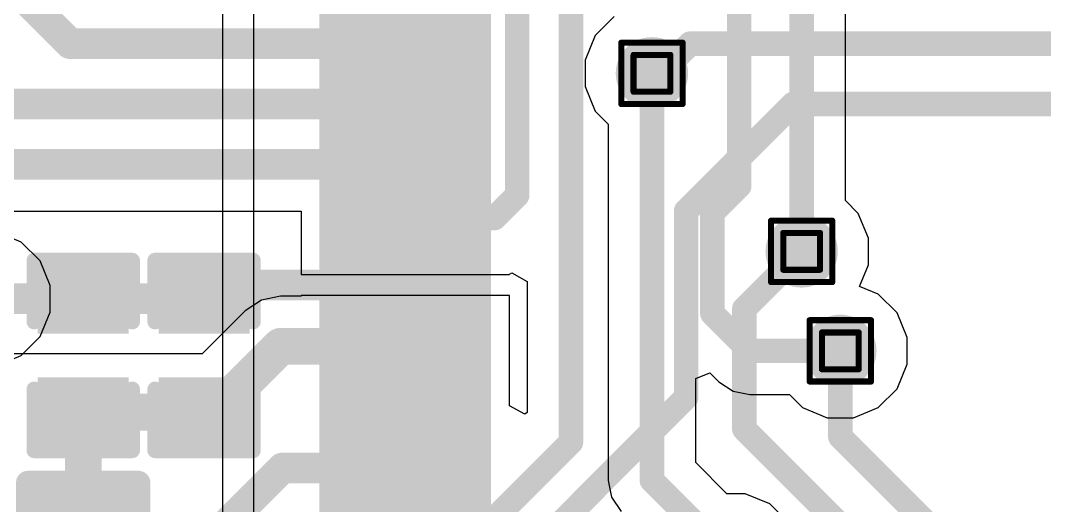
# Model space of a CAD drawing. Header units: inches. Extents: x 0 to 355, y -10 to 78.
# Drawn here: x 32.16 to 40.64, y 16.68 to 20.7 of the extents above; entities that cross this region are included whole.
import ezdxf

# ---------------------------------------------------------------- set-up
doc = ezdxf.new("R2010")
doc.units = ezdxf.units.IN
for name, color, linetype in [('Bottom Layer', 5, 'Continuous'), ('Drill Drawing', 1, 'Continuous'), ('Top Layer', 1, 'Continuous'), ('Top Overlay', 2, 'Continuous'), ('Top Paste', 8, 'Continuous'), ('Top Solder', 216, 'Continuous'), ('Via Holes', 16, 'Continuous')]:
    doc.layers.add(name, color=color, linetype=linetype)

# ---------------------------------------------------------------- blocks, each defined once
blk = doc.blocks.new('IND_0402_10')
at = {"layer": 'Top Layer'}
for points in [[(-0.55, 0.3), (-0.15, 0.3), (-0.15, -0.3), (-0.55, -0.3)], [(0.15, 0.3), (0.55, 0.3), (0.55, -0.3), (0.15, -0.3)]]:
    blk.add_hatch(color=1, dxfattribs=at).paths.add_polyline_path(points)
at = {"layer": 'Top Paste'}
for points in [[(-0.55, 0.3), (-0.15, 0.3), (-0.15, -0.3), (-0.55, -0.3)], [(0.15, 0.3), (0.55, 0.3), (0.55, -0.3), (0.15, -0.3)]]:
    blk.add_hatch(color=8, dxfattribs=at).paths.add_polyline_path(points)
at = {"layer": 'Top Solder'}
for points in [[(-0.6516, 0.4016), (-0.0484, 0.4016), (-0.0484, -0.4016), (-0.6516, -0.4016)], [(0.0484, 0.4016), (0.6516, 0.4016), (0.6516, -0.4016), (0.0484, -0.4016)]]:
    blk.add_hatch(color=216, dxfattribs=at).paths.add_polyline_path(points)
at = {"layer": 'Top Overlay', "const_width": 0.2}
for points in [[(-0.7112, 0.4572), (-0.3048, 0.4572)], [(-0.7112, 0.4572), (-0.7112, -0.4572)], [(-0.3048, 0.4572), (0.7112, 0.4572)], [(0.7112, 0.4572), (0.7112, -0.4572)], [(-0.7112, -0.4572), (-0.3048, -0.4572)], [(-0.3048, -0.4572), (0.7112, -0.4572)]]:
    blk.add_lwpolyline(points, dxfattribs=at)
at = {"layer": 'Top Overlay', "const_width": 0.1}
for points in [[(-0.7612, 0.4572, 1), (-0.6612, 0.4572, 1)], [(-0.7612, 0.4572, 1), (-0.6612, 0.4572, 1)], [(-0.3548, 0.4572, 1), (-0.2548, 0.4572, 1)], [(-0.3548, 0.4572, 1), (-0.2548, 0.4572, 1)], [(0.6612, 0.4572, 1), (0.7612, 0.4572, 1)], [(0.6612, 0.4572, 1), (0.7612, 0.4572, 1)], [(-0.7612, -0.4572, 1), (-0.6612, -0.4572, 1)], [(-0.7612, -0.4572, 1), (-0.6612, -0.4572, 1)], [(-0.3548, -0.4572, 1), (-0.2548, -0.4572, 1)], [(-0.3548, -0.4572, 1), (-0.2548, -0.4572, 1)], [(0.6612, -0.4572, 1), (0.7612, -0.4572, 1)], [(0.6612, -0.4572, 1), (0.7612, -0.4572, 1)]]:
    blk.add_lwpolyline(points, format="xyb", close=True, dxfattribs=at)
blk = doc.blocks.new('48_LQFP__7_7___19')
at = {"layer": 'Top Layer'}
for points in [[(-3.64, 1.41), (-3.64, 1.09), (-4.86, 1.09), (-4.86, 1.41)], [(-3.64, 0.91), (-3.64, 0.59), (-4.86, 0.59), (-4.86, 0.91)], [(-3.64, 0.41), (-3.64, 0.09), (-4.86, 0.09), (-4.86, 0.41)], [(-3.64, -0.09), (-3.64, -0.41), (-4.86, -0.41), (-4.86, -0.09)], [(-3.64, -0.59), (-3.64, -0.91), (-4.86, -0.91), (-4.86, -0.59)], [(-3.64, -1.09), (-3.64, -1.41), (-4.86, -1.41), (-4.86, -1.09)], [(-3.64, -1.59), (-3.64, -1.91), (-4.86, -1.91), (-4.86, -1.59)], [(-3.64, -2.09), (-3.64, -2.41), (-4.86, -2.41), (-4.86, -2.09)]]:
    blk.add_hatch(color=1, dxfattribs=at).paths.add_polyline_path(points)
at = {"layer": 'Top Paste'}
for points in [[(-3.64, 1.41), (-3.64, 1.09), (-4.86, 1.09), (-4.86, 1.41)], [(-3.64, 0.91), (-3.64, 0.59), (-4.86, 0.59), (-4.86, 0.91)], [(-3.64, 0.41), (-3.64, 0.09), (-4.86, 0.09), (-4.86, 0.41)], [(-3.64, -0.09), (-3.64, -0.41), (-4.86, -0.41), (-4.86, -0.09)], [(-3.64, -0.59), (-3.64, -0.91), (-4.86, -0.91), (-4.86, -0.59)], [(-3.64, -1.09), (-3.64, -1.41), (-4.86, -1.41), (-4.86, -1.09)], [(-3.64, -1.59), (-3.64, -1.91), (-4.86, -1.91), (-4.86, -1.59)], [(-3.64, -2.09), (-3.64, -2.41), (-4.86, -2.41), (-4.86, -2.09)]]:
    blk.add_hatch(color=8, dxfattribs=at).paths.add_polyline_path(points)
at = {"layer": 'Top Solder'}
for points in [[(-3.5384, 1.5116), (-3.5384, 0.9884), (-4.9616, 0.9884), (-4.9616, 1.5116)], [(-3.5384, 1.0116), (-3.5384, 0.4884), (-4.9616, 0.4884), (-4.9616, 1.0116)], [(-3.5384, 0.5116), (-3.5384, -0.0116), (-4.9616, -0.0116), (-4.9616, 0.5116)], [(-3.5384, 0.0116), (-3.5384, -0.5116), (-4.9616, -0.5116), (-4.9616, 0.0116)], [(-3.5384, -0.4884), (-3.5384, -1.0116), (-4.9616, -1.0116), (-4.9616, -0.4884)], [(-3.5384, -0.9884), (-3.5384, -1.5116), (-4.9616, -1.5116), (-4.9616, -0.9884)], [(-3.5384, -1.4884), (-3.5384, -2.0116), (-4.9616, -2.0116), (-4.9616, -1.4884)], [(-3.5384, -1.9884), (-3.5384, -2.5116), (-4.9616, -2.5116), (-4.9616, -1.9884)], [(-3.5384, -2.4884), (-3.5384, -3.0116), (-4.9616, -3.0116), (-4.9616, -2.4884)]]:
    blk.add_hatch(color=216, dxfattribs=at).paths.add_polyline_path(points)
blk = doc.blocks.new('C___0402_94')
at = {"layer": 'Top Layer'}
for points in [[(-0.6985, -0.3175), (-0.6985, 0.3175), (-0.2413, 0.3175), (-0.2413, -0.3175)], [(0.2413, -0.3175), (0.2413, 0.3175), (0.6985, 0.3175), (0.6985, -0.3175)]]:
    blk.add_hatch(color=1, dxfattribs=at).paths.add_polyline_path(points)
at = {"layer": 'Top Paste'}
for points in [[(-0.6985, -0.3175), (-0.6985, 0.3175), (-0.2413, 0.3175), (-0.2413, -0.3175)], [(0.2413, -0.3175), (0.2413, 0.3175), (0.6985, 0.3175), (0.6985, -0.3175)]]:
    blk.add_hatch(color=8, dxfattribs=at).paths.add_polyline_path(points)
at = {"layer": 'Top Solder'}
for points in [[(-0.7585, -0.3775), (-0.7585, 0.3775), (-0.1813, 0.3775), (-0.1813, -0.3775)], [(0.1813, -0.3775), (0.1813, 0.3775), (0.7585, 0.3775), (0.7585, -0.3775)]]:
    blk.add_hatch(color=216, dxfattribs=at).paths.add_polyline_path(points)
at = {"layer": 'Top Overlay', "const_width": 0.127}
for points in [[(-0.7874, 0.4064), (-0.2794, 0.4064)], [(-0.7874, 0.4064), (-0.7874, -0.4064)], [(0.2794, 0.4064), (0.7874, 0.4064)], [(0.7874, 0.4064), (0.7874, -0.4064)], [(-0.7874, -0.4064), (-0.2794, -0.4064)], [(0.2794, -0.4064), (0.7874, -0.4064)]]:
    blk.add_lwpolyline(points, dxfattribs=at)
at = {"layer": 'Top Overlay', "const_width": 0.0635}
for points in [[(-0.8191, 0.4064, 1), (-0.7556, 0.4064, 1)], [(-0.8191, 0.4064, 1), (-0.7556, 0.4064, 1)], [(-0.3111, 0.4064, 1), (-0.2477, 0.4064, 1)], [(0.2477, 0.4064, 1), (0.3111, 0.4064, 1)], [(0.7556, 0.4064, 1), (0.8191, 0.4064, 1)], [(0.7556, 0.4064, 1), (0.8191, 0.4064, 1)], [(-0.8191, -0.4064, 1), (-0.7556, -0.4064, 1)], [(-0.8191, -0.4064, 1), (-0.7556, -0.4064, 1)], [(-0.3111, -0.4064, 1), (-0.2477, -0.4064, 1)], [(0.2477, -0.4064, 1), (0.3111, -0.4064, 1)], [(0.7556, -0.4064, 1), (0.8191, -0.4064, 1)], [(0.7556, -0.4064, 1), (0.8191, -0.4064, 1)]]:
    blk.add_lwpolyline(points, format="xyb", close=True, dxfattribs=at)
blk = doc.blocks.new('C___0402_95')
at = {"layer": 'Top Layer'}
for points in [[(-0.6985, -0.3175), (-0.6985, 0.3175), (-0.2413, 0.3175), (-0.2413, -0.3175)], [(0.2413, -0.3175), (0.2413, 0.3175), (0.6985, 0.3175), (0.6985, -0.3175)]]:
    blk.add_hatch(color=1, dxfattribs=at).paths.add_polyline_path(points)
at = {"layer": 'Top Paste'}
for points in [[(-0.6985, -0.3175), (-0.6985, 0.3175), (-0.2413, 0.3175), (-0.2413, -0.3175)], [(0.2413, -0.3175), (0.2413, 0.3175), (0.6985, 0.3175), (0.6985, -0.3175)]]:
    blk.add_hatch(color=8, dxfattribs=at).paths.add_polyline_path(points)
at = {"layer": 'Top Solder'}
for points in [[(-0.7585, -0.3775), (-0.7585, 0.3775), (-0.1813, 0.3775), (-0.1813, -0.3775)], [(0.1813, -0.3775), (0.1813, 0.3775), (0.7585, 0.3775), (0.7585, -0.3775)]]:
    blk.add_hatch(color=216, dxfattribs=at).paths.add_polyline_path(points)
at = {"layer": 'Top Overlay', "const_width": 0.127}
for points in [[(-0.7874, -0.4064), (-0.7874, 0.4064)], [(-0.2794, 0.4064), (-0.7874, 0.4064)], [(0.7874, 0.4064), (0.2794, 0.4064)], [(0.7874, -0.4064), (0.7874, 0.4064)], [(-0.2794, -0.4064), (-0.7874, -0.4064)], [(0.7874, -0.4064), (0.2794, -0.4064)]]:
    blk.add_lwpolyline(points, dxfattribs=at)
at = {"layer": 'Top Overlay', "const_width": 0.0635}
for points in [[(-0.8191, 0.4064, 1), (-0.7556, 0.4064, 1)], [(-0.8191, 0.4064, 1), (-0.7556, 0.4064, 1)], [(-0.3111, 0.4064, 1), (-0.2477, 0.4064, 1)], [(0.2477, 0.4064, 1), (0.3111, 0.4064, 1)], [(0.7556, 0.4064, 1), (0.8191, 0.4064, 1)], [(0.7556, 0.4064, 1), (0.8191, 0.4064, 1)], [(-0.8191, -0.4064, 1), (-0.7556, -0.4064, 1)], [(-0.8191, -0.4064, 1), (-0.7556, -0.4064, 1)], [(-0.3111, -0.4064, 1), (-0.2477, -0.4064, 1)], [(0.2477, -0.4064, 1), (0.3111, -0.4064, 1)], [(0.7556, -0.4064, 1), (0.8191, -0.4064, 1)], [(0.7556, -0.4064, 1), (0.8191, -0.4064, 1)]]:
    blk.add_lwpolyline(points, format="xyb", close=True, dxfattribs=at)

msp = doc.modelspace()

# ---------------------------------------------------------------- hatches: boundary and pattern name
at = {"layer": 'Bottom Layer'}
h = msp.add_hatch(color=5, dxfattribs=at)
edge = h.paths.add_edge_path()
edge.add_arc((37.3897, 20.2575), 0.3, 0, 360)
h = msp.add_hatch(color=5, dxfattribs=at)
edge = h.paths.add_edge_path()
edge.add_arc((38.6308, 18.7824), 0.3, 0, 360)
h = msp.add_hatch(color=5, dxfattribs=at)
edge = h.paths.add_edge_path()
edge.add_arc((38.9515, 17.9582), 0.3, 0, 360)
at = {"layer": 'Top Layer'}
h = msp.add_hatch(color=1, dxfattribs=at)
edge = h.paths.add_edge_path()
edge.add_arc((37.3897, 20.2575), 0.3, 0, 360)
h = msp.add_hatch(color=1, dxfattribs=at)
edge = h.paths.add_edge_path()
edge.add_arc((38.6308, 18.7824), 0.3, 0, 360)
h = msp.add_hatch(color=1, dxfattribs=at)
edge = h.paths.add_edge_path()
edge.add_arc((38.9515, 17.9582), 0.3, 0, 360)
at = {"layer": 'Via Holes'}
h = msp.add_hatch(color=7, dxfattribs=at)
edge = h.paths.add_edge_path()
edge.add_arc((37.3897, 20.2575), 0.15, 0, 360)
h = msp.add_hatch(color=7, dxfattribs=at)
edge = h.paths.add_edge_path()
edge.add_arc((38.6308, 18.7824), 0.15, 0, 360)
h = msp.add_hatch(color=7, dxfattribs=at)
edge = h.paths.add_edge_path()
edge.add_arc((38.9515, 17.9582), 0.15, 0, 360)

# ---------------------------------------------------------------- linework, layer by layer
at = {"layer": 'Bottom Layer'}
for p, q in [((38.9934, 19.2033), (38.9934, 22.6095)), ((33.8293, 22.152), (33.8293, 17.4229)), ((34.0883, 17.4229), (34.0883, 22.152)), ((37.0759, 20.7272), (36.92, 20.5713)), ((36.92, 20.5713), (36.8357, 20.3677)), ((36.8357, 20.3677), (36.8357, 20.1473)), ((36.8357, 20.1473), (36.92, 19.9437)), ((36.92, 19.9437), (37.0271, 19.8366)), ((37.0271, 19.8366), (37.0271, 16.8837)), ((39.1005, 19.0962), (38.9934, 19.2033)), ((39.1848, 18.8926), (39.1005, 19.0962)), ((32.1619, 18.8596), (31.9583, 18.9439)), ((32.3178, 18.7037), (32.1619, 18.8596)), ((39.1848, 18.6722), (39.1848, 18.8926)), ((32.4021, 18.5001), (32.3178, 18.7037)), ((39.1102, 18.4921), (39.1848, 18.6722)), ((32.4021, 18.2797), (32.4021, 18.5001)), ((39.2653, 18.4278), (39.1102, 18.4921)), ((39.4212, 18.272), (39.2653, 18.4278)), ((32.3178, 18.0761), (32.4021, 18.2797)), ((39.5055, 18.0684), (39.4212, 18.272)), ((32.1619, 17.9203), (32.3178, 18.0761)), ((39.5055, 17.848), (39.5055, 18.0684)), ((31.9583, 17.8359), (32.1619, 17.9203)), ((39.4212, 17.6444), (39.5055, 17.848)), ((37.7522, 17.7283), (37.8696, 17.7769)), ((37.8696, 17.7769), (37.9446, 17.7018)), ((37.7522, 17.0339), (37.7522, 17.7283)), ((37.9446, 17.7018), (37.9446, 17.7018)), ((37.9446, 17.7018), (38.0623, 17.6232)), ((38.0623, 17.6232), (38.201, 17.5956)), ((38.201, 17.5956), (38.201, 17.5956)), ((38.201, 17.5956), (38.5306, 17.5956)), ((38.5306, 17.5956), (38.6377, 17.4885)), ((39.2653, 17.4885), (39.4212, 17.6444)), ((38.6377, 17.4885), (38.8413, 17.4042)), ((39.0617, 17.4042), (39.2653, 17.4885)), ((33.8293, 17.4229), (33.8293, 4.903)), ((34.0883, 5.162), (34.0883, 17.4229)), ((38.8413, 17.4042), (39.0617, 17.4042)), ((38.0115, 16.7746), (37.7522, 17.0339)), ((37.0271, 16.8837), (37.0271, 16.8837)), ((37.0271, 16.8837), (37.0547, 16.7449)), ((37.0547, 16.7449), (37.1333, 16.6273)), ((38.1629, 16.7746), (38.0115, 16.7746)), ((38.3666, 16.6903), (38.1629, 16.7746)), ((38.5224, 16.5344), (38.3666, 16.6903))]:
    msp.add_line(p, q, dxfattribs=at)
at = {"layer": 'Bottom Layer', "const_width": 0.2032}
for points in [[(38.6308, 18.7824), (38.6308, 22.6095)], [(38.1133, 19.3236), (38.1133, 22.229)], [(37.3897, 16.8837), (37.3897, 20.2575)], [(37.8902, 19.1006), (38.1133, 19.3236)], [(37.8902, 18.269), (37.8902, 19.1006)], [(37.8902, 18.269), (38.201, 17.9582)], [(38.201, 17.9582), (38.9515, 17.9582)], [(37.3897, 16.8837), (38.0527, 16.2206)]]:
    msp.add_lwpolyline(points, dxfattribs=at)
at = {"layer": 'Bottom Layer', "const_width": 0.1016}
for points in [[(37.3389, 20.2575, 1), (37.4405, 20.2575, 1)], [(38.0625, 19.3236, 1), (38.1641, 19.3236, 1)], [(38.0625, 19.3236, 1), (38.1641, 19.3236, 1)], [(37.8394, 19.1006, 1), (37.941, 19.1006, 1)], [(37.8394, 19.1006, 1), (37.941, 19.1006, 1)], [(38.58, 18.7824, 1), (38.6816, 18.7824, 1)], [(37.8394, 18.269, 1), (37.941, 18.269, 1)], [(37.8394, 18.269, 1), (37.941, 18.269, 1)], [(38.1502, 17.9582, 1), (38.2518, 17.9582, 1)], [(38.1502, 17.9582, 1), (38.2518, 17.9582, 1)], [(38.9007, 17.9582, 1), (39.0023, 17.9582, 1)], [(37.3389, 16.8837, 1), (37.4405, 16.8837, 1)], [(37.3389, 16.8837, 1), (37.4405, 16.8837, 1)]]:
    msp.add_lwpolyline(points, format="xyb", close=True, dxfattribs=at)
at = {"layer": 'Drill Drawing', "const_width": 0.0508}
for points in [[(37.1357, 20.5115), (37.6437, 20.5115)], [(37.1357, 20.0035), (37.1357, 20.5115)], [(37.6437, 20.0035), (37.6437, 20.5115)], [(37.2373, 20.4099), (37.5421, 20.4099)], [(37.2373, 20.1051), (37.2373, 20.4099)], [(37.5421, 20.1051), (37.5421, 20.4099)], [(37.2373, 20.1051), (37.5421, 20.1051)], [(37.1357, 20.0035), (37.6437, 20.0035)], [(38.3768, 19.0364), (38.8848, 19.0364)], [(38.3768, 18.5284), (38.3768, 19.0364)], [(38.8848, 18.5284), (38.8848, 19.0364)], [(38.4784, 18.9348), (38.7832, 18.9348)], [(38.4784, 18.63), (38.4784, 18.9348)], [(38.7832, 18.63), (38.7832, 18.9348)], [(38.4784, 18.63), (38.7832, 18.63)], [(38.3768, 18.5284), (38.8848, 18.5284)], [(38.6975, 18.2122), (39.2055, 18.2122)], [(38.6975, 17.7042), (38.6975, 18.2122)], [(39.2055, 17.7042), (39.2055, 18.2122)], [(38.7991, 18.1106), (39.1039, 18.1106)], [(38.7991, 17.8058), (38.7991, 18.1106)], [(39.1039, 17.8058), (39.1039, 18.1106)], [(38.7991, 17.8058), (39.1039, 17.8058)], [(38.6975, 17.7042), (39.2055, 17.7042)]]:
    msp.add_lwpolyline(points, dxfattribs=at)
at = {"layer": 'Drill Drawing', "const_width": 0.0254}
for points in [[(37.123, 20.5115, 1), (37.1484, 20.5115, 1)], [(37.123, 20.5115, 1), (37.1484, 20.5115, 1)], [(37.631, 20.5115, 1), (37.6564, 20.5115, 1)], [(37.631, 20.5115, 1), (37.6564, 20.5115, 1)], [(37.2246, 20.4099, 1), (37.25, 20.4099, 1)], [(37.2246, 20.4099, 1), (37.25, 20.4099, 1)], [(37.5294, 20.4099, 1), (37.5548, 20.4099, 1)], [(37.5294, 20.4099, 1), (37.5548, 20.4099, 1)], [(37.2246, 20.1051, 1), (37.25, 20.1051, 1)], [(37.2246, 20.1051, 1), (37.25, 20.1051, 1)], [(37.5294, 20.1051, 1), (37.5548, 20.1051, 1)], [(37.5294, 20.1051, 1), (37.5548, 20.1051, 1)], [(37.123, 20.0035, 1), (37.1484, 20.0035, 1)], [(37.123, 20.0035, 1), (37.1484, 20.0035, 1)], [(37.631, 20.0035, 1), (37.6564, 20.0035, 1)], [(37.631, 20.0035, 1), (37.6564, 20.0035, 1)], [(38.3641, 19.0364, 1), (38.3895, 19.0364, 1)], [(38.3641, 19.0364, 1), (38.3895, 19.0364, 1)], [(38.8721, 19.0364, 1), (38.8975, 19.0364, 1)], [(38.8721, 19.0364, 1), (38.8975, 19.0364, 1)], [(38.4657, 18.9348, 1), (38.4911, 18.9348, 1)], [(38.4657, 18.9348, 1), (38.4911, 18.9348, 1)], [(38.7705, 18.9348, 1), (38.7959, 18.9348, 1)], [(38.7705, 18.9348, 1), (38.7959, 18.9348, 1)], [(38.4657, 18.63, 1), (38.4911, 18.63, 1)], [(38.4657, 18.63, 1), (38.4911, 18.63, 1)], [(38.7705, 18.63, 1), (38.7959, 18.63, 1)], [(38.7705, 18.63, 1), (38.7959, 18.63, 1)], [(38.3641, 18.5284, 1), (38.3895, 18.5284, 1)], [(38.3641, 18.5284, 1), (38.3895, 18.5284, 1)], [(38.8721, 18.5284, 1), (38.8975, 18.5284, 1)], [(38.8721, 18.5284, 1), (38.8975, 18.5284, 1)], [(38.6848, 18.2122, 1), (38.7102, 18.2122, 1)], [(38.6848, 18.2122, 1), (38.7102, 18.2122, 1)], [(39.1928, 18.2122, 1), (39.2182, 18.2122, 1)], [(39.1928, 18.2122, 1), (39.2182, 18.2122, 1)], [(38.7864, 18.1106, 1), (38.8118, 18.1106, 1)], [(38.7864, 18.1106, 1), (38.8118, 18.1106, 1)], [(39.0912, 18.1106, 1), (39.1166, 18.1106, 1)], [(39.0912, 18.1106, 1), (39.1166, 18.1106, 1)], [(38.7864, 17.8058, 1), (38.8118, 17.8058, 1)], [(38.7864, 17.8058, 1), (38.8118, 17.8058, 1)], [(39.0912, 17.8058, 1), (39.1166, 17.8058, 1)], [(39.0912, 17.8058, 1), (39.1166, 17.8058, 1)], [(38.6848, 17.7042, 1), (38.7102, 17.7042, 1)], [(38.6848, 17.7042, 1), (38.7102, 17.7042, 1)], [(39.1928, 17.7042, 1), (39.2182, 17.7042, 1)], [(39.1928, 17.7042, 1), (39.2182, 17.7042, 1)]]:
    msp.add_lwpolyline(points, format="xyb", close=True, dxfattribs=at)
at = {"layer": 'Top Layer'}
for p, q in [((31.4671, 19.115), (34.4811, 19.115)), ((34.4811, 19.115), (34.4811, 18.5895)), ((36.2091, 18.5937), (36.2288, 18.6055)), ((36.2091, 18.5895), (36.2091, 18.5937)), ((36.2288, 18.6055), (36.3558, 18.5335)), ((34.4811, 18.5895), (36.2091, 18.5895)), ((36.3558, 18.5335), (36.3558, 17.447)), ((34.153, 18.3787), (34.0186, 18.2889)), ((34.3116, 18.4103), (34.153, 18.3787)), ((34.4811, 18.4103), (34.3116, 18.4103)), ((35.3433, 18.4175), (34.4811, 18.4175)), ((34.4811, 18.4175), (34.4811, 18.4103)), ((35.3451, 18.4179), (35.3433, 18.4175)), ((35.3469, 18.4175), (35.3451, 18.4179)), ((36.2091, 18.4175), (35.3469, 18.4175)), ((36.2091, 17.5018), (36.2091, 18.4175)), ((34.0186, 18.2889), (33.6624, 17.9327)), ((33.6624, 17.9327), (32.1037, 17.9327)), ((36.3361, 17.4339), (36.2091, 17.5018)), ((36.3558, 17.447), (36.3361, 17.4339))]:
    msp.add_line(p, q, dxfattribs=at)
for points, const_width in [([(36.7184, 17.2009), (36.7184, 22.4492)], 0.2032), ([(36.2725, 19.2463), (36.2725, 22.2463)], 0.2032), ([(31.8198, 21.2495), (32.5657, 20.5035)], 0.254), ([(32.5657, 20.5035), (34.3338, 20.5035)], 0.254), ([(34.3338, 20.5035), (35.3451, 20.5035)], 0.254), ([(37.4611, 20.2575), (37.7071, 20.5035)], 0.2032), ([(37.7071, 20.5035), (43.8451, 20.5035)], 0.2032), ([(37.3897, 20.2575), (37.4611, 20.2575)], 0.2032), ([(31.2182, 20.0035), (35.3451, 20.0035)], 0.254), ([(37.6738, 19.118), (38.5593, 20.0035)], 0.2032), ([(38.5593, 20.0035), (43.8451, 20.0035)], 0.2032), ([(31.1906, 19.5035), (35.3451, 19.5035)], 0.254), ([(36.0847, 19.0586), (36.2725, 19.2463)], 0.2032), ([(37.6738, 17.5726), (37.6738, 19.118)], 0.2032), ([(35.3451, 19.0035), (35.4002, 19.0586)], 0.2032), ([(35.4002, 19.0586), (36.0847, 19.0586)], 0.2032), ([(38.1558, 18.3074), (38.6308, 18.7824)], 0.2032), ([(33.8236, 18.3899), (33.9372, 18.5035)], 0.254), ([(33.9372, 18.5035), (35.3451, 18.5035)], 0.254), ([(31.8481, 18.3899), (32.6752, 18.3899)], 0.254), ([(32.6752, 18.3899), (33.6769, 18.3899)], 0.254), ([(33.6769, 18.3899), (33.8236, 18.3899)], 0.254), ([(38.1558, 17.3105), (38.1558, 18.3074)], 0.2032), ([(33.7658, 17.4501), (34.3116, 17.9959)], 0.3048), ([(34.3116, 17.9959), (35.3375, 17.9959)], 0.3048), ([(35.3375, 17.9959), (35.3451, 18.0035)], 0.3048), ([(38.9515, 17.2462), (38.9515, 17.9582)], 0.2032), ([(35.0643, 14.9631), (37.6738, 17.5726)], 0.2032), ([(32.545, 17.3739), (32.6212, 17.4501)], 0.3048), ([(32.5863, 17.4501), (32.6212, 17.4501)], 0.3048), ([(32.6212, 17.4501), (32.6752, 17.4501)], 0.3048), ([(32.6752, 17.4501), (33.6769, 17.4501)], 0.3048), ([(32.6752, 16.5035), (32.6752, 17.4501)], 0.3048), ([(33.6769, 17.4501), (33.7658, 17.4501)], 0.3048), ([(38.1558, 17.3105), (39.3449, 16.1214)], 0.2032), ([(38.9515, 17.2462), (39.8099, 16.3877)], 0.2032), ([(36.0794, 16.5619), (36.7184, 17.2009)], 0.2032), ([(33.5195, 16.1804), (34.3272, 16.9881)], 0.254), ([(34.3272, 16.9881), (35.3297, 16.9881)], 0.254), ([(35.3297, 16.9881), (35.3451, 17.0035)], 0.254)]:
    msp.add_lwpolyline(points, dxfattribs=dict(at, const_width=const_width))
for points, const_width in [([(32.5022, 20.5035, 1), (32.6292, 20.5035, 1)], 0.127), ([(32.5022, 20.5035, 1), (32.6292, 20.5035, 1)], 0.127), ([(34.2703, 20.5035, 1), (34.3973, 20.5035, 1)], 0.127), ([(34.2703, 20.5035, 1), (34.3973, 20.5035, 1)], 0.127), ([(35.2816, 20.5035, 1), (35.4086, 20.5035, 1)], 0.127), ([(37.6563, 20.5035, 1), (37.7579, 20.5035, 1)], 0.1016), ([(37.6563, 20.5035, 1), (37.7579, 20.5035, 1)], 0.1016), ([(37.3389, 20.2575, 1), (37.4405, 20.2575, 1)], 0.1016), ([(37.4103, 20.2575, 1), (37.5119, 20.2575, 1)], 0.1016), ([(37.4103, 20.2575, 1), (37.5119, 20.2575, 1)], 0.1016), ([(35.2816, 20.0035, 1), (35.4086, 20.0035, 1)], 0.127), ([(38.5085, 20.0035, 1), (38.6101, 20.0035, 1)], 0.1016), ([(38.5085, 20.0035, 1), (38.6101, 20.0035, 1)], 0.1016), ([(35.2816, 19.5035, 1), (35.4086, 19.5035, 1)], 0.127), ([(36.2217, 19.2463, 1), (36.3233, 19.2463, 1)], 0.1016), ([(36.2217, 19.2463, 1), (36.3233, 19.2463, 1)], 0.1016), ([(37.623, 19.118, 1), (37.7246, 19.118, 1)], 0.1016), ([(37.623, 19.118, 1), (37.7246, 19.118, 1)], 0.1016), ([(35.2943, 19.0035, 1), (35.3959, 19.0035, 1)], 0.1016), ([(35.3494, 19.0586, 1), (35.451, 19.0586, 1)], 0.1016), ([(35.3494, 19.0586, 1), (35.451, 19.0586, 1)], 0.1016), ([(36.0339, 19.0586, 1), (36.1355, 19.0586, 1)], 0.1016), ([(36.0339, 19.0586, 1), (36.1355, 19.0586, 1)], 0.1016), ([(38.58, 18.7824, 1), (38.6816, 18.7824, 1)], 0.1016), ([(33.8737, 18.5035, 1), (34.0007, 18.5035, 1)], 0.127), ([(33.8737, 18.5035, 1), (34.0007, 18.5035, 1)], 0.127), ([(35.2816, 18.5035, 1), (35.4086, 18.5035, 1)], 0.127), ([(32.6117, 18.3899, 1), (32.7387, 18.3899, 1)], 0.127), ([(32.6117, 18.3899, 1), (32.7387, 18.3899, 1)], 0.127), ([(33.6134, 18.3899, 1), (33.7404, 18.3899, 1)], 0.127), ([(33.6134, 18.3899, 1), (33.7404, 18.3899, 1)], 0.127), ([(33.7601, 18.3899, 1), (33.8871, 18.3899, 1)], 0.127), ([(33.7601, 18.3899, 1), (33.8871, 18.3899, 1)], 0.127), ([(38.105, 18.3074, 1), (38.2066, 18.3074, 1)], 0.1016), ([(38.105, 18.3074, 1), (38.2066, 18.3074, 1)], 0.1016), ([(34.2354, 17.9959, 1), (34.3878, 17.9959, 1)], 0.1524), ([(34.2354, 17.9959, 1), (34.3878, 17.9959, 1)], 0.1524), ([(35.2613, 17.9959, 1), (35.4137, 17.9959, 1)], 0.1524), ([(35.2613, 17.9959, 1), (35.4137, 17.9959, 1)], 0.1524), ([(35.2689, 18.0035, 1), (35.4213, 18.0035, 1)], 0.1524), ([(38.9007, 17.9582, 1), (39.0023, 17.9582, 1)], 0.1016), ([(37.623, 17.5726, 1), (37.7246, 17.5726, 1)], 0.1016), ([(37.623, 17.5726, 1), (37.7246, 17.5726, 1)], 0.1016), ([(32.5101, 17.4501, 1), (32.6625, 17.4501, 1)], 0.1524), ([(32.545, 17.4501, 1), (32.6974, 17.4501, 1)], 0.1524), ([(32.545, 17.4501, 1), (32.6974, 17.4501, 1)], 0.1524), ([(32.545, 17.4501, 1), (32.6974, 17.4501, 1)], 0.1524), ([(32.599, 17.4501, 1), (32.7514, 17.4501, 1)], 0.1524), ([(32.599, 17.4501, 1), (32.7514, 17.4501, 1)], 0.1524), ([(32.599, 17.4501, 1), (32.7514, 17.4501, 1)], 0.1524), ([(33.6007, 17.4501, 1), (33.7531, 17.4501, 1)], 0.1524), ([(33.6007, 17.4501, 1), (33.7531, 17.4501, 1)], 0.1524), ([(33.6896, 17.4501, 1), (33.842, 17.4501, 1)], 0.1524), ([(33.6896, 17.4501, 1), (33.842, 17.4501, 1)], 0.1524), ([(32.4688, 17.3739, 1), (32.6212, 17.3739, 1)], 0.1524), ([(38.105, 17.3105, 1), (38.2066, 17.3105, 1)], 0.1016), ([(38.105, 17.3105, 1), (38.2066, 17.3105, 1)], 0.1016), ([(38.9007, 17.2462, 1), (39.0023, 17.2462, 1)], 0.1016), ([(38.9007, 17.2462, 1), (39.0023, 17.2462, 1)], 0.1016), ([(36.6676, 17.2009, 1), (36.7692, 17.2009, 1)], 0.1016), ([(36.6676, 17.2009, 1), (36.7692, 17.2009, 1)], 0.1016), ([(34.2637, 16.9881, 1), (34.3907, 16.9881, 1)], 0.127), ([(34.2637, 16.9881, 1), (34.3907, 16.9881, 1)], 0.127), ([(35.2662, 16.9881, 1), (35.3932, 16.9881, 1)], 0.127), ([(35.2662, 16.9881, 1), (35.3932, 16.9881, 1)], 0.127), ([(35.2816, 17.0035, 1), (35.4086, 17.0035, 1)], 0.127)]:
    msp.add_lwpolyline(points, format="xyb", close=True, dxfattribs=dict(at, const_width=const_width))

# ---------------------------------------------------------------- block references
msp.add_blockref('48_LQFP__7_7___19', (39.5951, 19.2535))
for name, p, rotation in [('C___0402_94', (32.6752, 17.92), 90), ('C___0402_95', (33.6769, 17.92), 270), ('IND_0402_10', (32.6752, 16.1535), 90)]:
    msp.add_blockref(name, p, dxfattribs=dict(rotation=rotation))

doc.saveas('drawing.dxf')
